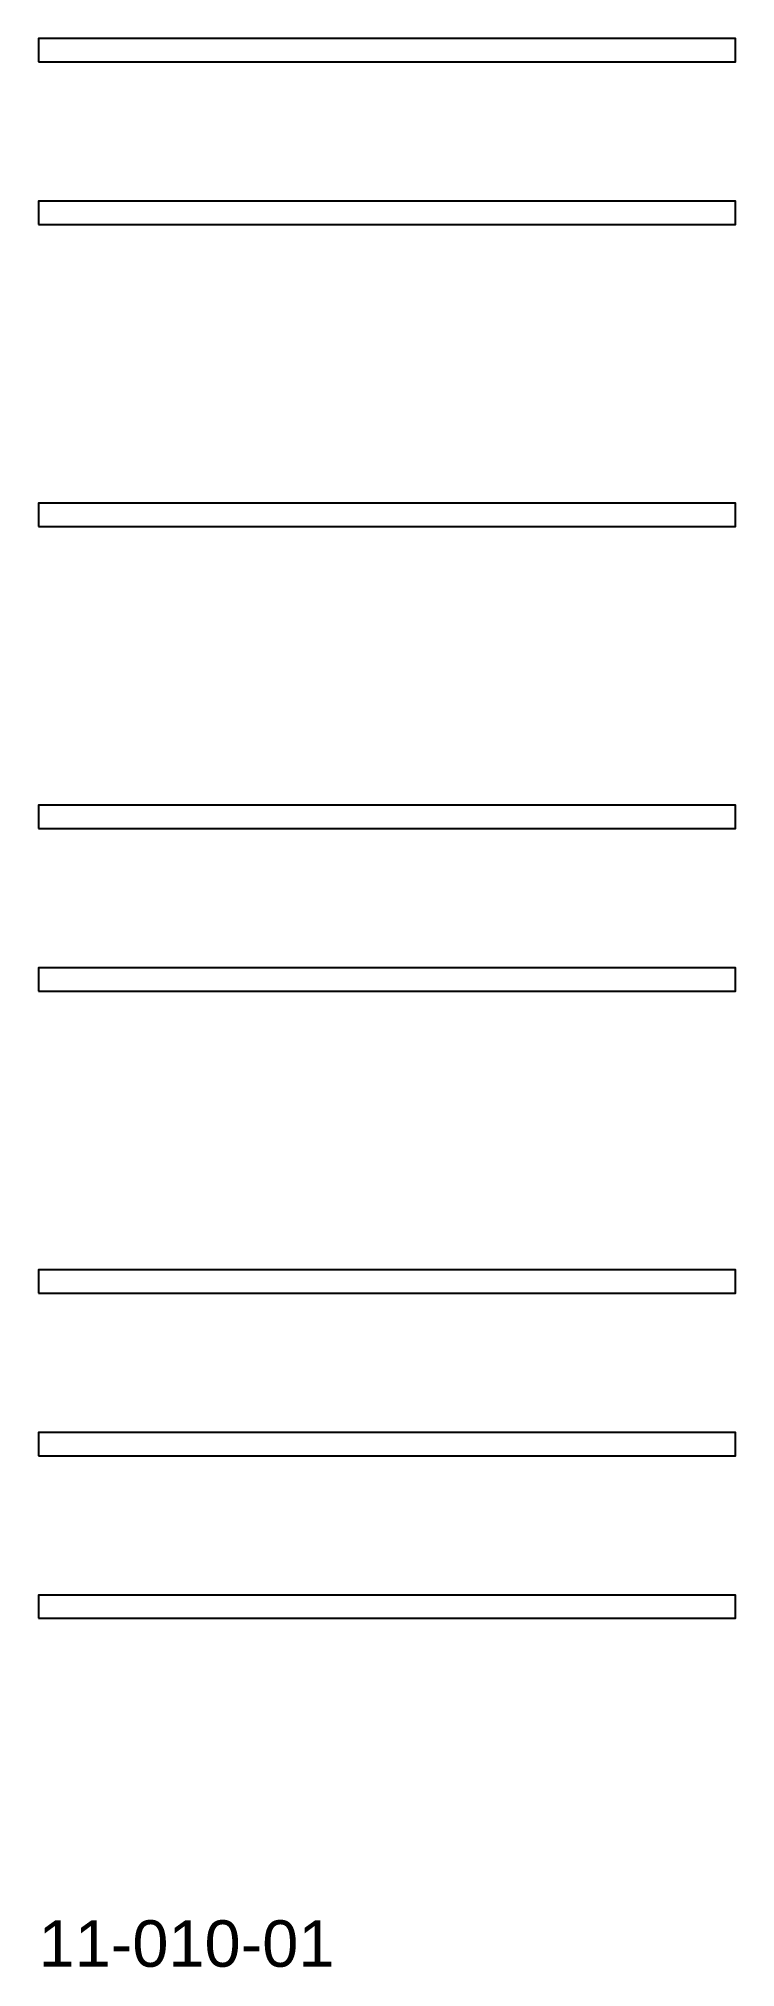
# Model space of a CAD drawing. Extents: x 0 to 15, y 0 to 41.5.
import ezdxf

# ---------------------------------------------------------------- set-up
doc = ezdxf.new("R2010")
doc.units = 0
doc.styles.get("Standard").update_dxf_attribs({"font": 'arial.ttf'})

msp = doc.modelspace()

# ---------------------------------------------------------------- linework, layer by layer
for points in [[(0, 41, 0), (15, 41, 0), (15, 41.5, 0), (0, 41.5, 0), (0, 41, 0)], [(0, 37.5, 0), (15, 37.5, 0), (15, 38, 0), (0, 38, 0), (0, 37.5, 0)], [(0, 31, 0), (15, 31, 0), (15, 31.5, 0), (0, 31.5, 0), (0, 31, 0)], [(0, 24.5, 0), (15, 24.5, 0), (15, 25, 0), (0, 25, 0), (0, 24.5, 0)], [(0, 21, 0), (15, 21, 0), (15, 21.5, 0), (0, 21.5, 0), (0, 21, 0)], [(0, 14.5, 0), (15, 14.5, 0), (15, 15, 0), (0, 15, 0), (0, 14.5, 0)], [(0, 11, 0), (15, 11, 0), (15, 11.5, 0), (0, 11.5, 0), (0, 11, 0)], [(0, 7.5, 0), (15, 7.5, 0), (15, 8, 0), (0, 8, 0), (0, 7.5, 0)]]:
    msp.add_polyline3d(points)

# ---------------------------------------------------------------- texts
msp.add_text('11-010-01', height=1).set_placement((0, 0))

doc.saveas('drawing.dxf')
